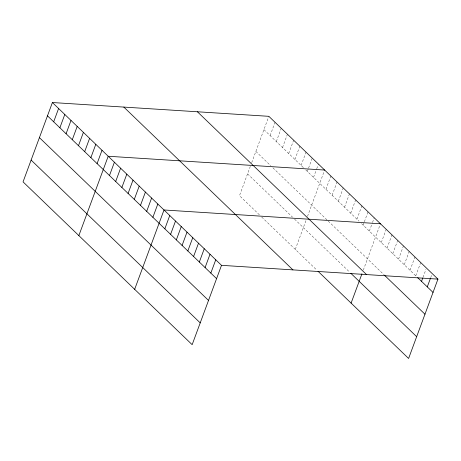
<?xml version="1.0" encoding="UTF-8"?>
<svg xmlns="http://www.w3.org/2000/svg" width="461" height="461" viewBox="0 0 461 461"><rect width="100%" height="100%" fill="white"/><g stroke="black" fill="none" stroke-linecap="round" stroke-linejoin="round"><path stroke-width="0.35" stroke-dasharray="2.31 1.73" d="M250.323 166.386L239.495 195.666L259.647 215.068M251.706 162.647L268.844 116.322M270.123 135.597L275.044 122.292M276.323 141.567L281.245 128.262M282.524 147.532L287.445 134.232M288.724 153.501L293.645 140.202M294.925 159.471L299.846 146.172M301.125 165.441L306.046 152.136M307.326 171.411L308.311 168.749M308.559 168.086L312.247 158.106M313.526 177.381L316.482 169.4M316.724 168.732L318.447 164.076M295.299 249.389L306.127 220.11M307.516 216.37L324.648 170.046M325.927 189.321L330.848 176.016M332.127 195.291L337.049 181.986M338.328 201.261L343.249 187.955M344.528 207.225L349.45 193.925M350.729 213.195L355.65 199.895M356.929 219.165L361.85 205.86M363.13 225.135L364.115 222.473M364.363 221.81L368.051 211.83M369.33 231.105L372.286 223.124M372.528 222.456L374.251 217.799M363.32 270.094L380.452 223.769M381.282 242.607L386.203 229.307M387.033 248.145L391.954 234.839M392.784 253.683L397.705 240.377M398.529 259.215L403.45 245.909M404.28 264.752L409.201 251.447M410.031 270.284L414.952 256.979M415.782 275.822L420.703 262.516M423.008 277.366L425.958 269.38M430.724 277.58L431.709 274.917M263.923 129.627L303.713 167.931M305.776 169.919L358.998 221.153M361.58 223.643L416.738 276.744M255.861 151.421L270.849 165.845M272.912 167.833L327.685 220.565M328.203 221.061L384.243 275.01M247.557 173.872L292.51 217.148M294.579 219.142L349.864 272.365M261.715 217.056L317.001 270.284"/><path stroke-width="0.69" d="M52.398 102.532L23.05 181.876L192.156 344.678L221.505 265.334L52.398 102.532L268.844 116.322L437.95 279.124L408.602 358.468L318.032 271.275M53.678 121.808L58.599 108.502M59.878 127.778L64.799 114.472M66.079 133.748L71 120.442M72.279 139.718L77.2 126.412M78.479 145.688L83.401 132.382M84.68 151.657L89.601 138.352M90.88 157.622L95.802 144.322M97.081 163.592L102.002 150.292M78.854 235.6L108.202 156.256L324.648 170.046M109.482 175.532L114.403 162.226M115.682 181.501L120.603 168.196M121.883 187.471L126.804 174.166M128.083 193.441L133.004 180.136M134.284 199.411L139.205 186.106M140.484 205.381L145.411 192.076M146.684 211.345L151.611 198.046M152.891 217.315L157.812 204.016M134.658 289.324L164.012 209.98L380.452 223.769M164.836 228.823L169.757 215.518M170.587 234.355L175.508 221.055M176.338 239.893L181.259 226.587M182.089 245.425L187.01 232.125M187.834 250.963L192.756 237.657M193.585 256.5L198.507 243.195M199.336 262.032L204.258 248.727M205.087 267.57L210.009 254.265M210.833 273.102L215.754 259.797M351.103 303.113L361.937 273.834M421.527 281.354L422.76 278.029M427.278 286.892L430.476 278.242M221.505 265.334L437.95 279.124M417.695 277.666L433.029 292.424M384.722 275.471L424.967 314.218M197.417 111.775L366.524 274.572M350.896 273.361L416.663 336.674M123.825 107.085L292.931 269.887M47.477 115.838L216.584 278.64M39.416 137.632L208.522 300.434M31.112 160.082L200.218 322.884"/></g></svg>
